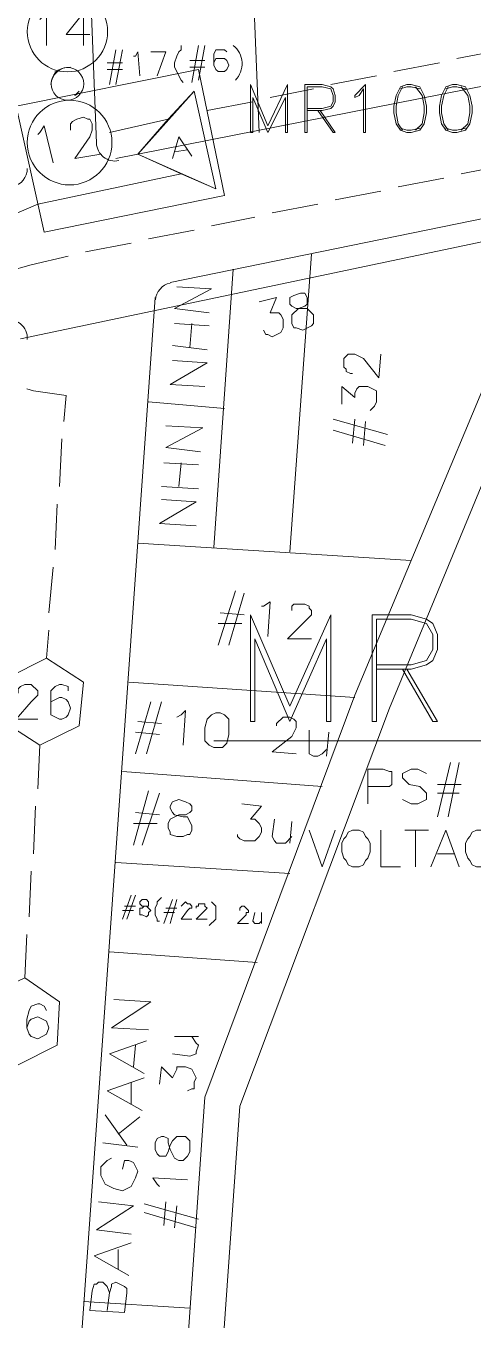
# Model space of a CAD drawing. Header units: millimetres. Extents: x 3.6 to 37.8, y 0.6 to 28.7.
# Drawn here: x 17.622 to 18.481, y 9.333 to 11.816 of the extents above; entities that cross this region are included whole.
import ezdxf

# ---------------------------------------------------------------- set-up
doc = ezdxf.new("R2010")
doc.units = ezdxf.units.MM
for name, color, linetype, true_color in [('PDF_S45$Actives-Amplifier', 92, 'Continuous', 0x00b800), ('PDF_S45$Actives-NodeReceiver', 104, 'Continuous', 0x009525), ('PDF_S45$Cable-565', 23, 'Continuous', 0xdd8a6e), ('PDF_S45$LOTS', 254, 'Continuous', 0xdcdcdc), ('PDF_S45$ROAD', 8, 'Continuous', 0x808080), ('PDF_S45$SDU', 157, 'Continuous', 0x396472), ('PDF_S45$STREAM', 132, 'Continuous', 0x00dddd)]:
    doc.layers.add(name, color=color, linetype=linetype, true_color=true_color)
for name, color, linetype in [('PDF_S45$NAME-ROAD', 7, 'Continuous'), ('PDF_S45$Passives-Highleg', 7, 'Continuous'), ('PDF_S45$Passives-TapOffs', 7, 'Continuous'), ('PDF_S45$strand', 7, 'Continuous')]:
    doc.layers.add(name, color=color, linetype=linetype)

msp = doc.modelspace()

# ---------------------------------------------------------------- linework, layer by layer
at = {"layer": 'PDF_S45$Actives-Amplifier', "lineweight": 13}
for points in [[(18.004, 11.4904), (17.6579, 11.4196), (17.6037, 11.6614), (17.954, 11.7323)], [(18.1249, 11.7031), (18.1249, 11.6114), (18.1208, 11.6114), (18.1208, 11.6781), (18.0874, 11.6114), (18.0582, 11.6781), (18.0582, 11.6114), (18.054, 11.6114), (18.054, 11.7031), (18.0874, 11.6239)], [(18.2709, 11.6114), (18.2709, 11.6948), (18.2625, 11.6823), (18.2542, 11.6781), (18.2542, 11.6823), (18.275, 11.7031), (18.275, 11.6114)], [(18.3543, 11.7031), (18.3626, 11.7031), (18.3793, 11.6989), (18.3876, 11.6823), (18.3918, 11.6614), (18.3918, 11.6489), (18.3876, 11.628), (18.3793, 11.6155), (18.3626, 11.6114), (18.3543, 11.6114), (18.3418, 11.6155), (18.3334, 11.628), (18.3293, 11.6489), (18.3293, 11.6614), (18.3334, 11.6823), (18.3418, 11.6989)], [(18.4418, 11.7031), (18.4502, 11.7031), (18.4669, 11.6989), (18.4752, 11.6823), (18.4794, 11.6614), (18.4794, 11.6489), (18.4752, 11.628), (18.4669, 11.6155), (18.4502, 11.6114), (18.4418, 11.6114), (18.4293, 11.6155), (18.421, 11.628), (18.4168, 11.6489), (18.4168, 11.6614), (18.421, 11.6823), (18.4293, 11.6989)], [(17.8956, 11.6364), (17.783, 11.6114), (17.8956, 11.6364), (17.9456, 11.6906), (17.9873, 11.5029), (17.9206, 11.5321), (17.6454, 11.4738), (17.9206, 11.5321), (17.8372, 11.5697)], [(17.9873, 11.5029), (17.8372, 11.5697), (17.9456, 11.6906)]]:
    msp.add_lwpolyline(points, close=True, dxfattribs=at)
for points in [[(18.1625, 11.6572), (18.1917, 11.6572), (18.2083, 11.6614), (18.2125, 11.6697), (18.2125, 11.6823), (18.2083, 11.6948), (18.1917, 11.6989), (18.1625, 11.6989), (18.1625, 11.6114), (18.1583, 11.6114), (18.1583, 11.7031), (18.1917, 11.7031), (18.2083, 11.6989), (18.2125, 11.6948), (18.2167, 11.6823), (18.2167, 11.6697), (18.2125, 11.6614), (18.2083, 11.6572), (18.1917, 11.6531), (18.1625, 11.6531)], [(18.3459, 11.6155), (18.3376, 11.628), (18.3334, 11.6489), (18.3334, 11.6614), (18.3376, 11.6823), (18.3459, 11.6989)], [(18.3418, 11.6948), (18.3543, 11.6989), (18.3626, 11.6989), (18.3793, 11.6948)], [(18.371, 11.6989), (18.3835, 11.6823), (18.3876, 11.6614), (18.3876, 11.6489), (18.3835, 11.628), (18.371, 11.6155)], [(18.4335, 11.6155), (18.4252, 11.628), (18.421, 11.6489), (18.421, 11.6614), (18.4252, 11.6823), (18.4335, 11.6989)], [(18.4293, 11.6948), (18.4418, 11.6989), (18.4502, 11.6989), (18.4669, 11.6948)], [(18.4585, 11.6989), (18.471, 11.6823), (18.4752, 11.6614), (18.4752, 11.6489), (18.471, 11.628), (18.4585, 11.6155)], [(18.1875, 11.6531), (18.2167, 11.6114), (18.2125, 11.6114), (18.1833, 11.6531)], [(17.6454, 11.6072), (17.6496, 11.6114), (17.6579, 11.6239), (17.6746, 11.553)], [(17.708, 11.6155), (17.708, 11.628), (17.7121, 11.6322), (17.7205, 11.6364), (17.733, 11.6406), (17.7413, 11.6364), (17.7455, 11.6364), (17.7496, 11.628), (17.7496, 11.6155), (17.7455, 11.603), (17.7163, 11.5613), (17.7663, 11.5697)], [(17.9039, 11.5613), (17.9164, 11.603), (17.9415, 11.5655)], [(18.3793, 11.6197), (18.3626, 11.6155), (18.3543, 11.6155), (18.3418, 11.6197)], [(18.4669, 11.6197), (18.4502, 11.6155), (18.4418, 11.6155), (18.4293, 11.6197)], [(17.9331, 11.578), (17.9081, 11.5738)]]:
    msp.add_lwpolyline(points, dxfattribs=at)
msp.add_circle((17.7065, 11.5919), 0.0813, dxfattribs=at)
at = {"layer": 'PDF_S45$Actives-NodeReceiver', "lineweight": 18}
for points in [[(18.2083, 10.6857), (18.2083, 10.4813), (18.2, 10.4813), (18.2, 10.6398), (18.1291, 10.4813), (18.0624, 10.6398), (18.0624, 10.4813), (18.054, 10.4813), (18.054, 10.6857), (18.1291, 10.5105)], [(18.25, 10.2728), (18.2625, 10.2728), (18.2709, 10.2687), (18.275, 10.2603), (18.2792, 10.2562), (18.2834, 10.2478), (18.2834, 10.2312), (18.2792, 10.2186), (18.275, 10.2145), (18.2709, 10.2061), (18.2625, 10.202), (18.25, 10.202), (18.2417, 10.2061), (18.2375, 10.2145), (18.2333, 10.2186), (18.2292, 10.2312), (18.2292, 10.2478), (18.2333, 10.2562), (18.2375, 10.2603), (18.2417, 10.2687)]]:
    msp.add_lwpolyline(points, close=True, dxfattribs=at)
for points in [[(18.2959, 10.5898), (18.3626, 10.5898), (18.3918, 10.5981), (18.4043, 10.6189), (18.4043, 10.6481), (18.3918, 10.669), (18.3626, 10.6773), (18.2959, 10.6773), (18.2959, 10.4813), (18.2876, 10.4813), (18.2876, 10.6857), (18.3626, 10.6857), (18.3918, 10.6773), (18.4043, 10.669), (18.4127, 10.6481), (18.4127, 10.6189), (18.4043, 10.5981), (18.3918, 10.5898), (18.3626, 10.5814), (18.2959, 10.5814)], [(18.3543, 10.5814), (18.4127, 10.4813), (18.4043, 10.4813), (18.3459, 10.5814)], [(19.1882, 10.4438), (17.9832, 10.4438)], [(18.2792, 10.3229), (18.2792, 10.3896), (18.3084, 10.3896), (18.3209, 10.3854), (18.3251, 10.3854), (18.3251, 10.3604), (18.3209, 10.3562), (18.2792, 10.3562)], [(18.3459, 10.3312), (18.3626, 10.3229), (18.3751, 10.3229), (18.3918, 10.3312), (18.3918, 10.3437), (18.3793, 10.3562), (18.3584, 10.3604), (18.3459, 10.3729), (18.3459, 10.3813), (18.3626, 10.3896), (18.3751, 10.3896), (18.3918, 10.3813)], [(18.4127, 10.2979), (18.4377, 10.4021)], [(18.4335, 10.2979), (18.4543, 10.4021)], [(18.4585, 10.3604), (18.4127, 10.3604)], [(18.4543, 10.3437), (18.4127, 10.3437)], [(18.2167, 10.2728), (18.1917, 10.202), (18.1666, 10.2728)], [(18.3418, 10.202), (18.3042, 10.202), (18.3042, 10.2728)], [(18.396, 10.2728), (18.3501, 10.2728)], [(18.371, 10.202), (18.371, 10.2728)], [(18.4001, 10.202), (18.4293, 10.2728), (18.4543, 10.202)], [(18.5002, 10.2312), (18.5169, 10.2312), (18.5169, 10.2186), (18.5002, 10.202), (18.4877, 10.202), (18.4794, 10.2061), (18.4752, 10.2145), (18.471, 10.2186), (18.4669, 10.2312), (18.4669, 10.2478), (18.471, 10.2562), (18.4752, 10.2603), (18.4794, 10.2687), (18.4877, 10.2728), (18.5002, 10.2728), (18.5169, 10.2562)], [(18.446, 10.227), (18.4127, 10.227)]]:
    msp.add_lwpolyline(points, dxfattribs=at)
at = {"layer": 'PDF_S45$Cable-565', "lineweight": 13}
for points in [[(18.5377, 11.7698), (18.4502, 11.7531)], [(18.4168, 11.7448), (18.3293, 11.7281)], [(18.2959, 11.7198), (18.2083, 11.7031)], [(18.175, 11.6948), (18.0916, 11.6781)], [(18.0582, 11.6697), (17.9706, 11.6531)], [(18.5461, 11.5488), (18.4585, 11.5321)], [(18.4252, 11.5238), (18.3376, 11.5071)], [(18.3042, 11.4988), (18.2167, 11.4821)], [(17.5787, 11.4404), (17.587, 11.4487), (17.6454, 11.4738)], [(18.1833, 11.4738), (18.0957, 11.4571)], [(18.0624, 11.4487), (17.979, 11.4321)], [(17.9456, 11.4237), (17.8581, 11.407)], [(17.8247, 11.3987), (17.7371, 11.382)], [(17.7038, 11.3737), (17.6329, 11.357), (17.587, 11.3445)], [(17.6954, 11.0568), (17.6996, 11.1068), (17.6371, 11.1152), (17.6246, 11.1193)], [(17.6871, 10.9317), (17.6913, 11.0234)], [(17.6788, 10.8108), (17.6829, 10.8983)], [(17.6663, 10.6898), (17.6746, 10.7774)], [(17.6621, 10.6023), (17.6663, 10.6565)], [(17.6454, 10.3521), (17.6496, 10.4355)], [(17.6371, 10.227), (17.6412, 10.3187)], [(17.6287, 10.1061), (17.6329, 10.1936)], [(17.6204, 9.9893), (17.6246, 10.0727)]]:
    msp.add_lwpolyline(points, dxfattribs=at)
at = {"layer": 'PDF_S45$LOTS', "lineweight": 0}
for points in [[(18.0707, 11.6114), (18.029, 12.633), (17.7163, 12.6246)], [(18.1708, 11.3779), (18.1291, 10.8066)], [(18.0207, 11.3487), (17.9832, 10.8149)], [(18.004, 11.0818), (17.8581, 11.0943)], [(18.3626, 10.7899), (17.8372, 10.8233)], [(18.2542, 10.5272), (17.8205, 10.5564)], [(18.1917, 10.3562), (17.808, 10.3854)], [(18.1291, 10.1895), (17.7955, 10.2103)], [(18.0666, 10.0185), (17.783, 10.0393)], [(17.9373, 9.3555), (17.733, 9.368)]]:
    msp.add_lwpolyline(points, dxfattribs=at)
at = {"layer": 'PDF_S45$NAME-ROAD', "lineweight": 9}
for points in [[(17.8581, 9.8892), (17.7872, 9.8934), (17.8622, 9.9434), (17.7913, 9.9476)], [(17.8497, 9.8058), (17.783, 9.8434), (17.8539, 9.8684)], [(17.833, 9.86), (17.8289, 9.8183)], [(17.8456, 9.7349), (17.7788, 9.7725), (17.8497, 9.7975)], [(17.8247, 9.7891), (17.8247, 9.7475)], [(17.8164, 9.6682), (17.7747, 9.7266)], [(17.8414, 9.7224), (17.7997, 9.6891)], [(17.8372, 9.6641), (17.7705, 9.6724)], [(17.808, 9.6224), (17.8122, 9.639), (17.8205, 9.639), (17.8289, 9.6349), (17.8372, 9.6182), (17.833, 9.6057), (17.8247, 9.589), (17.808, 9.5807), (17.7913, 9.5848), (17.7747, 9.5932), (17.7663, 9.6098), (17.7663, 9.6265), (17.7788, 9.639), (17.7872, 9.6432)], [(17.8247, 9.4973), (17.758, 9.5056), (17.8289, 9.5515), (17.7622, 9.5598)], [(17.8205, 9.418), (17.7538, 9.4556), (17.8247, 9.4806)], [(17.7997, 9.4681), (17.7997, 9.4305)], [(17.7788, 9.3513), (17.783, 9.3847)]]:
    msp.add_lwpolyline(points, dxfattribs=at)
msp.add_lwpolyline([(17.7872, 9.3972), (17.7872, 9.4014), (17.7955, 9.4055), (17.8122, 9.3972), (17.8164, 9.393), (17.8164, 9.3847), (17.8122, 9.3471), (17.7455, 9.3513), (17.7496, 9.3888), (17.7538, 9.4014), (17.758, 9.4014), (17.7622, 9.4055), (17.7705, 9.4055), (17.7788, 9.3972), (17.783, 9.3847)], close=True, dxfattribs=at)
at = {"layer": 'PDF_S45$Passives-Highleg', "lineweight": 9}
for points in [[(17.6788, 11.724), (17.6788, 11.7281)], [(17.6788, 11.724), (17.6829, 11.7281)], [(17.7163, 11.6823), (17.7246, 11.6906)], [(17.7246, 11.6864), (17.7163, 11.6823)]]:
    msp.add_lwpolyline(points, close=True, dxfattribs=at)
msp.add_circle((17.7023, 11.7045), 0.0313, dxfattribs=at)
msp.add_arc((17.7059, 11.701), 0.0355, 86.6335, 176.6335, dxfattribs=at)
at = {"layer": 'PDF_S45$Passives-TapOffs', "lineweight": 9}
for points in [[(17.6496, 11.8282), (17.6621, 11.8407), (17.6621, 11.7782)], [(17.7455, 11.799), (17.6996, 11.799), (17.733, 11.8407), (17.733, 11.7782)], [(17.6079, 10.5355), (17.6079, 10.5439), (17.612, 10.5481), (17.6204, 10.5522), (17.6329, 10.5522), (17.6454, 10.5397), (17.6454, 10.5314), (17.6329, 10.5189), (17.6037, 10.4855), (17.6454, 10.4855)], [(17.6704, 10.5189), (17.6704, 10.4939), (17.6871, 10.4855), (17.6913, 10.4855), (17.6996, 10.4897), (17.7038, 10.4939), (17.708, 10.5064), (17.7038, 10.5189), (17.6996, 10.523), (17.6913, 10.5272), (17.6871, 10.5272), (17.6704, 10.5189), (17.6704, 10.5397), (17.6788, 10.5481), (17.6871, 10.5522), (17.6913, 10.5522), (17.7038, 10.5481), (17.7038, 10.5397)], [(17.6246, 9.8934), (17.6246, 9.9101), (17.6287, 9.9268), (17.6329, 9.9351), (17.6454, 9.9393), (17.6496, 9.9393), (17.6579, 9.9351), (17.6621, 9.9268)]]:
    msp.add_lwpolyline(points, dxfattribs=at)
for points in [[(17.7246, 10.473), (17.6496, 10.4355), (17.5787, 10.4813), (17.587, 10.5647), (17.6621, 10.6023), (17.733, 10.5564)], [(17.6829, 9.86), (17.6079, 9.8225), (17.537, 9.8684), (17.5412, 9.9518), (17.6204, 9.9893), (17.6871, 9.9434)], [(17.6287, 9.9059), (17.6329, 9.9101), (17.6454, 9.9142), (17.6621, 9.9059), (17.6663, 9.8934), (17.6621, 9.8809), (17.6454, 9.8725), (17.6329, 9.8767), (17.6287, 9.8809), (17.6246, 9.8934)]]:
    msp.add_lwpolyline(points, close=True, dxfattribs=at)
msp.add_circle((17.7023, 11.8046), 0.0771, dxfattribs=at)
at = {"layer": 'PDF_S45$ROAD', "lineweight": 0}
msp.add_lwpolyline([(17.801, 11.5571, -0.460821), (17.758, 11.5905), (17.7038, 12.9874)], format="xyb", dxfattribs=at)
for points in [[(18.5586, 11.7114), (17.7955, 11.5613)], [(20.3016, 11.6656), (18.9422, 11.5363), (17.8998, 11.3236)], [(17.8706, 11.2945), (17.4953, 6.0071)]]:
    msp.add_lwpolyline(points, dxfattribs=at)
for centre, start, end in [((17.5898, 11.5419), 281.5576, 0.5438), ((17.9067, 11.2875), 101.5576, 175.935), ((17.5898, 11.2166), 355.9351, 107.6606)]:
    msp.add_arc(centre, 0.0354, start, end, dxfattribs=at)
at = {"layer": 'PDF_S45$SDU', "lineweight": 0}
for points in [[(17.9248, 11.7073), (17.9206, 11.7114), (17.9081, 11.7365), (17.9081, 11.7448), (17.9123, 11.7573), (17.9164, 11.7656), (17.9206, 11.7698), (17.9206, 11.7782)], [(17.9415, 11.7073), (17.954, 11.7782)], [(17.954, 11.7114), (17.9665, 11.7782)], [(17.783, 11.7031), (17.7955, 11.7698)], [(17.7955, 11.7031), (17.808, 11.7698)], [(17.8289, 11.7573), (17.833, 11.7573), (17.8372, 11.7656), (17.8414, 11.7198)], [(17.8622, 11.7656), (17.8914, 11.7656), (17.8747, 11.7198)], [(17.9665, 11.749), (17.9373, 11.749)], [(17.9832, 11.7448), (17.9873, 11.7531), (18.004, 11.7531), (18.0082, 11.749), (18.0123, 11.7406), (18.0082, 11.7323), (18.004, 11.7281), (17.9915, 11.7281), (17.9873, 11.7323), (17.9832, 11.7406), (17.9832, 11.7448), (17.9832, 11.7615), (17.9873, 11.7698), (18.004, 11.7698), (18.0082, 11.7656)], [(17.808, 11.7448), (17.7788, 11.7448)], [(17.808, 11.7323), (17.7788, 11.7323)], [(17.9665, 11.7365), (17.9373, 11.7365)], [(17.9748, 11.2653), (17.9081, 11.2736), (17.979, 11.3111), (17.9123, 11.3153)], [(17.9748, 11.2403), (17.9081, 11.2444)], [(17.9415, 11.2444), (17.9373, 11.1986)], [(17.9706, 11.1944), (17.9039, 11.2027)], [(18.25, 11.1485), (18.2459, 11.1485), (18.2375, 11.1527), (18.2375, 11.1569), (18.2333, 11.161), (18.2333, 11.1777), (18.2417, 11.186), (18.2542, 11.186), (18.2709, 11.1777), (18.3001, 11.1402), (18.3042, 11.186)], [(17.9665, 11.1235), (17.8998, 11.1277), (17.9706, 11.1694), (17.9039, 11.1735)], [(18.2292, 11.0901), (18.2292, 11.1235), (18.2542, 11.1026), (18.2542, 11.111), (18.2584, 11.1193), (18.2625, 11.1235), (18.2792, 11.1235), (18.2959, 11.1152), (18.2959, 11.0943), (18.2917, 11.086), (18.2834, 11.0776)], [(18.3167, 11.0318), (18.2125, 11.0609)], [(18.2542, 11.0609), (18.25, 11.0151)], [(18.275, 11.0568), (18.2709, 11.0109)], [(17.9581, 10.9984), (17.8914, 11.0067), (17.9623, 11.0443), (17.8914, 11.0484)], [(18.3126, 11.0109), (18.2125, 11.0401)], [(17.954, 10.9734), (17.8873, 10.9776)], [(17.9206, 10.9776), (17.9164, 10.9317)], [(17.954, 10.9275), (17.8831, 10.9317)], [(17.9498, 10.8566), (17.8789, 10.8608), (17.9498, 10.9025), (17.8831, 10.9067)], [(17.9915, 10.6273), (18.0249, 10.7315)], [(18.0123, 10.6273), (18.0415, 10.7274)], [(18.0749, 10.7023), (18.0791, 10.7023), (18.0916, 10.7107), (18.0874, 10.644)], [(18.1333, 10.694), (18.1333, 10.7023), (18.1374, 10.7065), (18.1583, 10.7065), (18.1666, 10.7023), (18.1666, 10.6982), (18.1708, 10.694), (18.1708, 10.6857), (18.1249, 10.6398), (18.1708, 10.6398)], [(18.0415, 10.6857), (17.9957, 10.6898)], [(18.0374, 10.669), (17.9915, 10.669)], [(17.833, 10.4188), (17.8622, 10.5189)], [(17.8539, 10.4188), (17.8831, 10.5189)], [(17.8831, 10.4772), (17.8372, 10.4813)], [(17.9123, 10.4897), (17.9206, 10.4939), (17.929, 10.5022), (17.9248, 10.4355)], [(18.1041, 10.473), (18.1041, 10.4772), (18.1166, 10.4897), (18.1291, 10.4897), (18.1374, 10.4855), (18.1416, 10.4813), (18.1416, 10.4688), (18.1333, 10.4522), (18.0957, 10.423), (18.1416, 10.4188)], [(17.8789, 10.4563), (17.833, 10.4605)], [(18.2, 10.4271), (18.1917, 10.4188), (18.1833, 10.4146), (18.175, 10.4146), (18.1666, 10.4188), (18.1666, 10.4647)], [(18.2, 10.4146), (18.2042, 10.4605)], [(17.8289, 10.2437), (17.8581, 10.3479)], [(17.8456, 10.2437), (17.8789, 10.3437)], [(17.8789, 10.302), (17.833, 10.3062)], [(18.0374, 10.3229), (18.0749, 10.3187), (18.054, 10.2937), (18.0624, 10.2937), (18.0707, 10.2854), (18.0749, 10.277), (18.0749, 10.2687), (18.0707, 10.2603), (18.0624, 10.252), (18.0415, 10.252), (18.0332, 10.2562), (18.029, 10.2603), (18.029, 10.2645)], [(17.8747, 10.2854), (17.8289, 10.2854)], [(18.1333, 10.2603), (18.1208, 10.2478), (18.1041, 10.2478), (18.0999, 10.252), (18.0957, 10.2603), (18.0999, 10.2937)], [(18.1291, 10.2478), (18.1333, 10.2895)], [(17.808, 10.1019), (17.8247, 10.1478)], [(17.8164, 10.1019), (17.833, 10.1478)], [(17.8497, 10.1269), (17.8456, 10.1269), (17.8414, 10.1311), (17.8414, 10.1352), (17.8456, 10.1394), (17.8539, 10.1394), (17.8581, 10.1352), (17.8581, 10.1269), (17.8539, 10.1269), (17.8622, 10.1186), (17.8581, 10.1144), (17.8581, 10.1102), (17.8539, 10.1061), (17.8456, 10.1102), (17.8414, 10.1102), (17.8414, 10.1227), (17.8456, 10.1227), (17.8497, 10.1269), (17.8539, 10.1269)], [(17.8789, 10.0977), (17.8747, 10.0977), (17.8747, 10.1019), (17.8706, 10.1102), (17.8706, 10.1227), (17.8747, 10.1311), (17.8747, 10.1352), (17.8831, 10.1436)], [(17.8873, 10.0935), (17.9039, 10.1394)], [(17.8998, 10.0935), (17.9123, 10.1394)], [(17.9206, 10.1269), (17.929, 10.1352), (17.9331, 10.1311), (17.9373, 10.1311), (17.9415, 10.1269), (17.9415, 10.1227), (17.9373, 10.1227), (17.9331, 10.1186), (17.9206, 10.1019), (17.9415, 10.1019)], [(17.979, 10.1352), (17.9873, 10.1269), (17.9873, 10.1019), (17.9748, 10.0894)], [(17.8289, 10.1186), (17.808, 10.1186)], [(17.833, 10.1269), (17.8122, 10.1269)], [(17.9081, 10.1144), (17.8873, 10.1144)], [(17.9123, 10.1227), (17.8914, 10.1227)], [(17.9498, 10.1227), (17.9498, 10.1269), (17.954, 10.1269), (17.954, 10.1311), (17.9665, 10.1311), (17.9665, 10.1269), (17.9706, 10.1227), (17.9498, 10.1019), (17.9706, 10.1019)], [(18.0332, 10.1186), (18.0332, 10.1227), (18.0374, 10.1269), (18.0415, 10.1269), (18.0499, 10.1186), (18.0499, 10.1144), (18.0457, 10.1144), (18.0457, 10.1102), (18.029, 10.0935), (18.0499, 10.0935)], [(18.0749, 10.0977), (18.0707, 10.0935), (18.0624, 10.0935), (18.0582, 10.0977), (18.0624, 10.1144)], [(18.0749, 10.0935), (18.0749, 10.1144)], [(17.9415, 9.8767), (17.9498, 9.8642), (17.954, 9.86), (17.9498, 9.8475), (17.9498, 9.8434), (17.9373, 9.8392), (17.9039, 9.8434)], [(17.954, 9.8767), (17.9081, 9.8767)], [(17.8789, 9.785), (17.8831, 9.8183), (17.9039, 9.7975), (17.9123, 9.8142), (17.9123, 9.8183), (17.929, 9.8183), (17.9415, 9.8142), (17.9498, 9.7975), (17.9456, 9.7891), (17.9456, 9.7766), (17.9415, 9.7766), (17.9331, 9.7725)], [(17.8789, 9.589), (17.8747, 9.5932), (17.8664, 9.6057), (17.9331, 9.6015)], [(17.954, 9.5265), (17.8497, 9.5556)], [(17.9498, 9.5098), (17.8497, 9.539)], [(17.8914, 9.5598), (17.8873, 9.5139)], [(17.9123, 9.5515), (17.9081, 9.5098)]]:
    msp.add_lwpolyline(points, dxfattribs=at)
for points in [[(17.9873, 10.498), (17.9957, 10.498), (18.004, 10.4939), (18.0123, 10.4855), (18.0123, 10.4563), (18.0082, 10.4396), (17.9998, 10.4313), (17.9832, 10.4313), (17.9748, 10.4355), (17.9665, 10.4438), (17.9665, 10.4688), (17.9706, 10.4855), (17.979, 10.4939)], [(17.9164, 10.3312), (17.929, 10.3271), (17.9373, 10.3229), (17.9415, 10.3187), (17.9415, 10.3104), (17.9373, 10.3062), (17.929, 10.302), (17.9164, 10.302), (17.8998, 10.2937), (17.8956, 10.2854), (17.8956, 10.277), (17.8998, 10.2687), (17.8998, 10.2645), (17.9123, 10.2603), (17.9248, 10.2603), (17.9331, 10.2645), (17.9373, 10.2645), (17.9415, 10.2728), (17.9415, 10.2812), (17.9331, 10.2979), (17.9248, 10.2979), (17.9081, 10.302), (17.9039, 10.3062), (17.8998, 10.3145), (17.8998, 10.3187), (17.9039, 10.3271)], [(17.8706, 9.6599), (17.8706, 9.6724), (17.8747, 9.6807), (17.8831, 9.6849), (17.8873, 9.6849), (17.8956, 9.6807), (17.8956, 9.6724), (17.8998, 9.6599), (17.9081, 9.6432), (17.9164, 9.639), (17.9248, 9.639), (17.9331, 9.6474), (17.9373, 9.6557), (17.9373, 9.6766), (17.929, 9.6849), (17.9123, 9.6849), (17.9039, 9.6766), (17.8998, 9.6682), (17.8956, 9.6557), (17.8914, 9.6474), (17.8789, 9.6474), (17.8747, 9.6515)]]:
    msp.add_lwpolyline(points, close=True, dxfattribs=at)
msp.add_arc((17.9929, 11.7429), 0.0448, 315.3965, 51.7562, dxfattribs=at)
at = {"layer": 'PDF_S45$strand', "color": 254, "lineweight": 0, "true_color": 0xdcdcdc}
msp.add_lwpolyline([(18.7629, 11.4571), (17.612, 11.2152)], dxfattribs=at)
at = {"layer": 'PDF_S45$strand', "lineweight": 0}
msp.add_lwpolyline([(18.1374, 11.2986), (18.15, 11.3028), (18.1583, 11.3028), (18.1625, 11.2945), (18.1625, 11.2819), (18.1583, 11.2778), (18.1458, 11.2736), (18.1333, 11.2611), (18.1333, 11.2444), (18.1374, 11.2361), (18.1416, 11.2361), (18.1541, 11.2319), (18.1708, 11.2403), (18.175, 11.2444), (18.175, 11.2611), (18.1625, 11.2736), (18.1416, 11.2736), (18.1333, 11.2778), (18.1291, 11.2819), (18.1291, 11.2945)], close=True, dxfattribs=at)
msp.add_lwpolyline([(18.0707, 11.2861), (18.1041, 11.2945), (18.0916, 11.2653), (18.1083, 11.2653), (18.1124, 11.2611), (18.1166, 11.2528), (18.1166, 11.2361), (18.1124, 11.2277), (18.0957, 11.2194), (18.0874, 11.2236), (18.0832, 11.2236), (18.0791, 11.2319)], dxfattribs=at)
at = {"layer": 'PDF_S45$STREAM', "lineweight": 0}
for points in [[(18.2333, 7.0704), (17.8622, 7.2414), (17.8289, 7.796), (17.9665, 9.76), (18.2542, 10.5314), (18.6503, 11.4779)], [(18.2625, 7.133), (17.929, 7.2873), (17.8956, 7.796), (18.0332, 9.7433), (18.3209, 10.5064), (18.7296, 11.4946)]]:
    msp.add_lwpolyline(points, dxfattribs=at)

doc.saveas('drawing.dxf')
